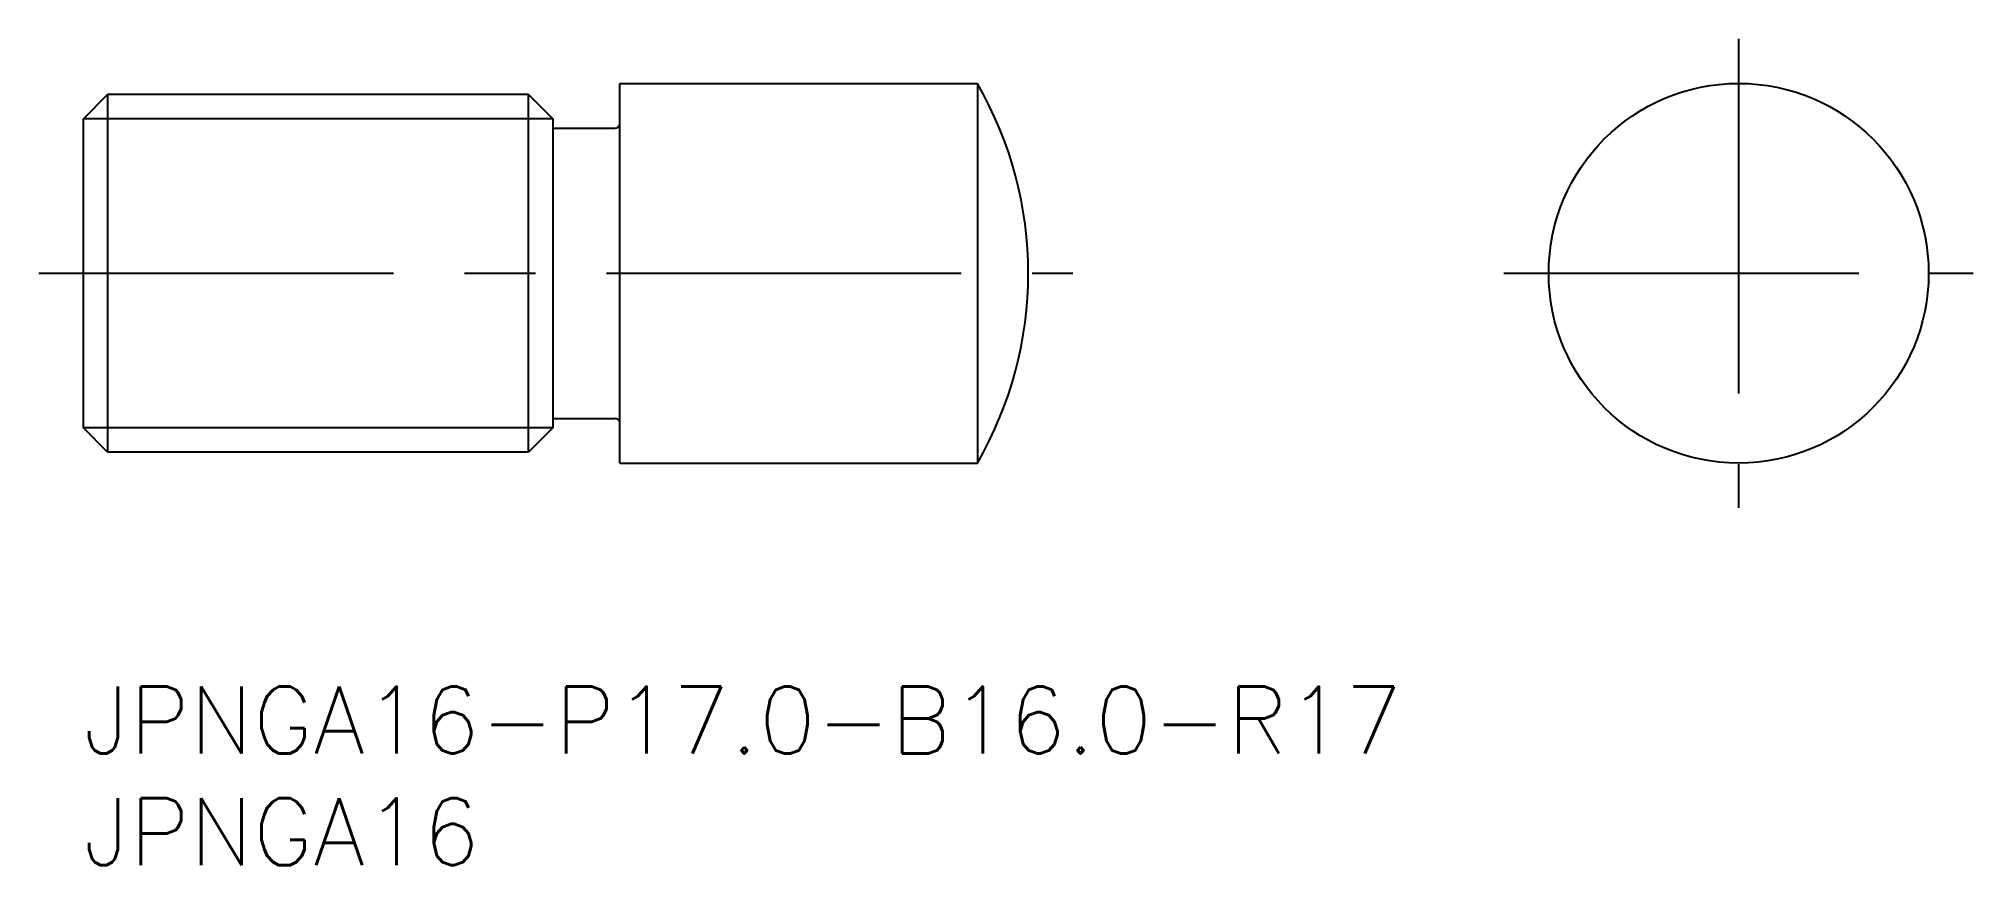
# Model space of a CAD drawing. Extents: x -2 to 84.6, y -8 to 29.
import ezdxf

# ---------------------------------------------------------------- set-up
doc = ezdxf.new("R2010")
doc.units = 0
doc.header["$LTSCALE"] = 0.5
doc.linetypes.add('CENTER', pattern=[50.8, 31.75, -6.35, 6.35, -6.35])
for name, color, linetype in [('MSM_CENTER', 1, 'CENTER'), ('MSM_CONTINUOUS', 7, 'CONTINUOUS'), ('MSM_NARROW', 5, 'CONTINUOUS'), ('MSM_PART_NUMBER', 7, 'CONTINUOUS')]:
    doc.layers.add(name, color=color, linetype=linetype)
doc.styles.get("Standard").update_dxf_attribs({"font": 'txt.shx', "height": 3, "bigfont": 'bigfont.shx'})

# ---------------------------------------------------------------- blocks, each defined once
blk = doc.blocks.new('*U3')
at = {"layer": 'MSM_PART_NUMBER'}
blk.add_text('JPNGA16-P17.0-B16.0-R17', height=3, dxfattribs=at).set_placement((0, -3))
blk = doc.blocks.new('*U4')
at = {"layer": 'MSM_PART_NUMBER'}
blk.add_text('JPNGA16', height=3, dxfattribs=at).set_placement((0, -8))

msp = doc.modelspace()

# ---------------------------------------------------------------- linework, layer by layer
at = {"layer": 'MSM_CENTER'}
for p, q in [((74.064, 29), (74.064, 8)), ((-2, 18.5), (44.278, 18.5)), ((63.564, 18.5), (84.564, 18.5))]:
    msp.add_line(p, q, dxfattribs=at)
at = {"layer": 'MSM_CONTINUOUS'}
for p, q in [((24, 27), (40, 27)), ((24, 10), (24, 27)), ((40, 27), (40, 10)), ((0, 25.417), (1.082, 26.5)), ((19.918, 26.5), (1.082, 26.5)), ((1.082, 26.5), (1.082, 10.5)), ((19.918, 10.5), (19.918, 26.5)), ((19.918, 26.5), (21, 25.417)), ((0, 11.582), (0, 25.417)), ((21, 25.417), (21, 11.582)), ((21, 25), (23.8, 25)), ((1.082, 10.5), (0, 11.582)), ((21, 11.582), (19.918, 10.5)), ((21, 12), (23.8, 12)), ((19.918, 10.5), (1.082, 10.5)), ((24, 10), (40, 10))]:
    msp.add_line(p, q, dxfattribs=at)
msp.add_circle((74.064, 18.5), 8.5, dxfattribs=at)
for centre, radius, start, end in [((25.278, 18.5), 17, 330, 30), ((23.8, 25.2), 0.2, 270, 0), ((23.8, 11.8), 0.2, 0, 90)]:
    msp.add_arc(centre, radius, start, end, dxfattribs=at)
at = {"layer": 'MSM_NARROW'}
for p, q in [((21, 25.417), (0, 25.417)), ((21, 11.582), (0, 11.582))]:
    msp.add_line(p, q, dxfattribs=at)

# ---------------------------------------------------------------- block references
at = {"layer": 'MSM_CONTINUOUS'}
for name in ['*U3', '*U4']:
    msp.add_blockref(name, (0, 0), dxfattribs=at)

doc.saveas('drawing.dxf')
